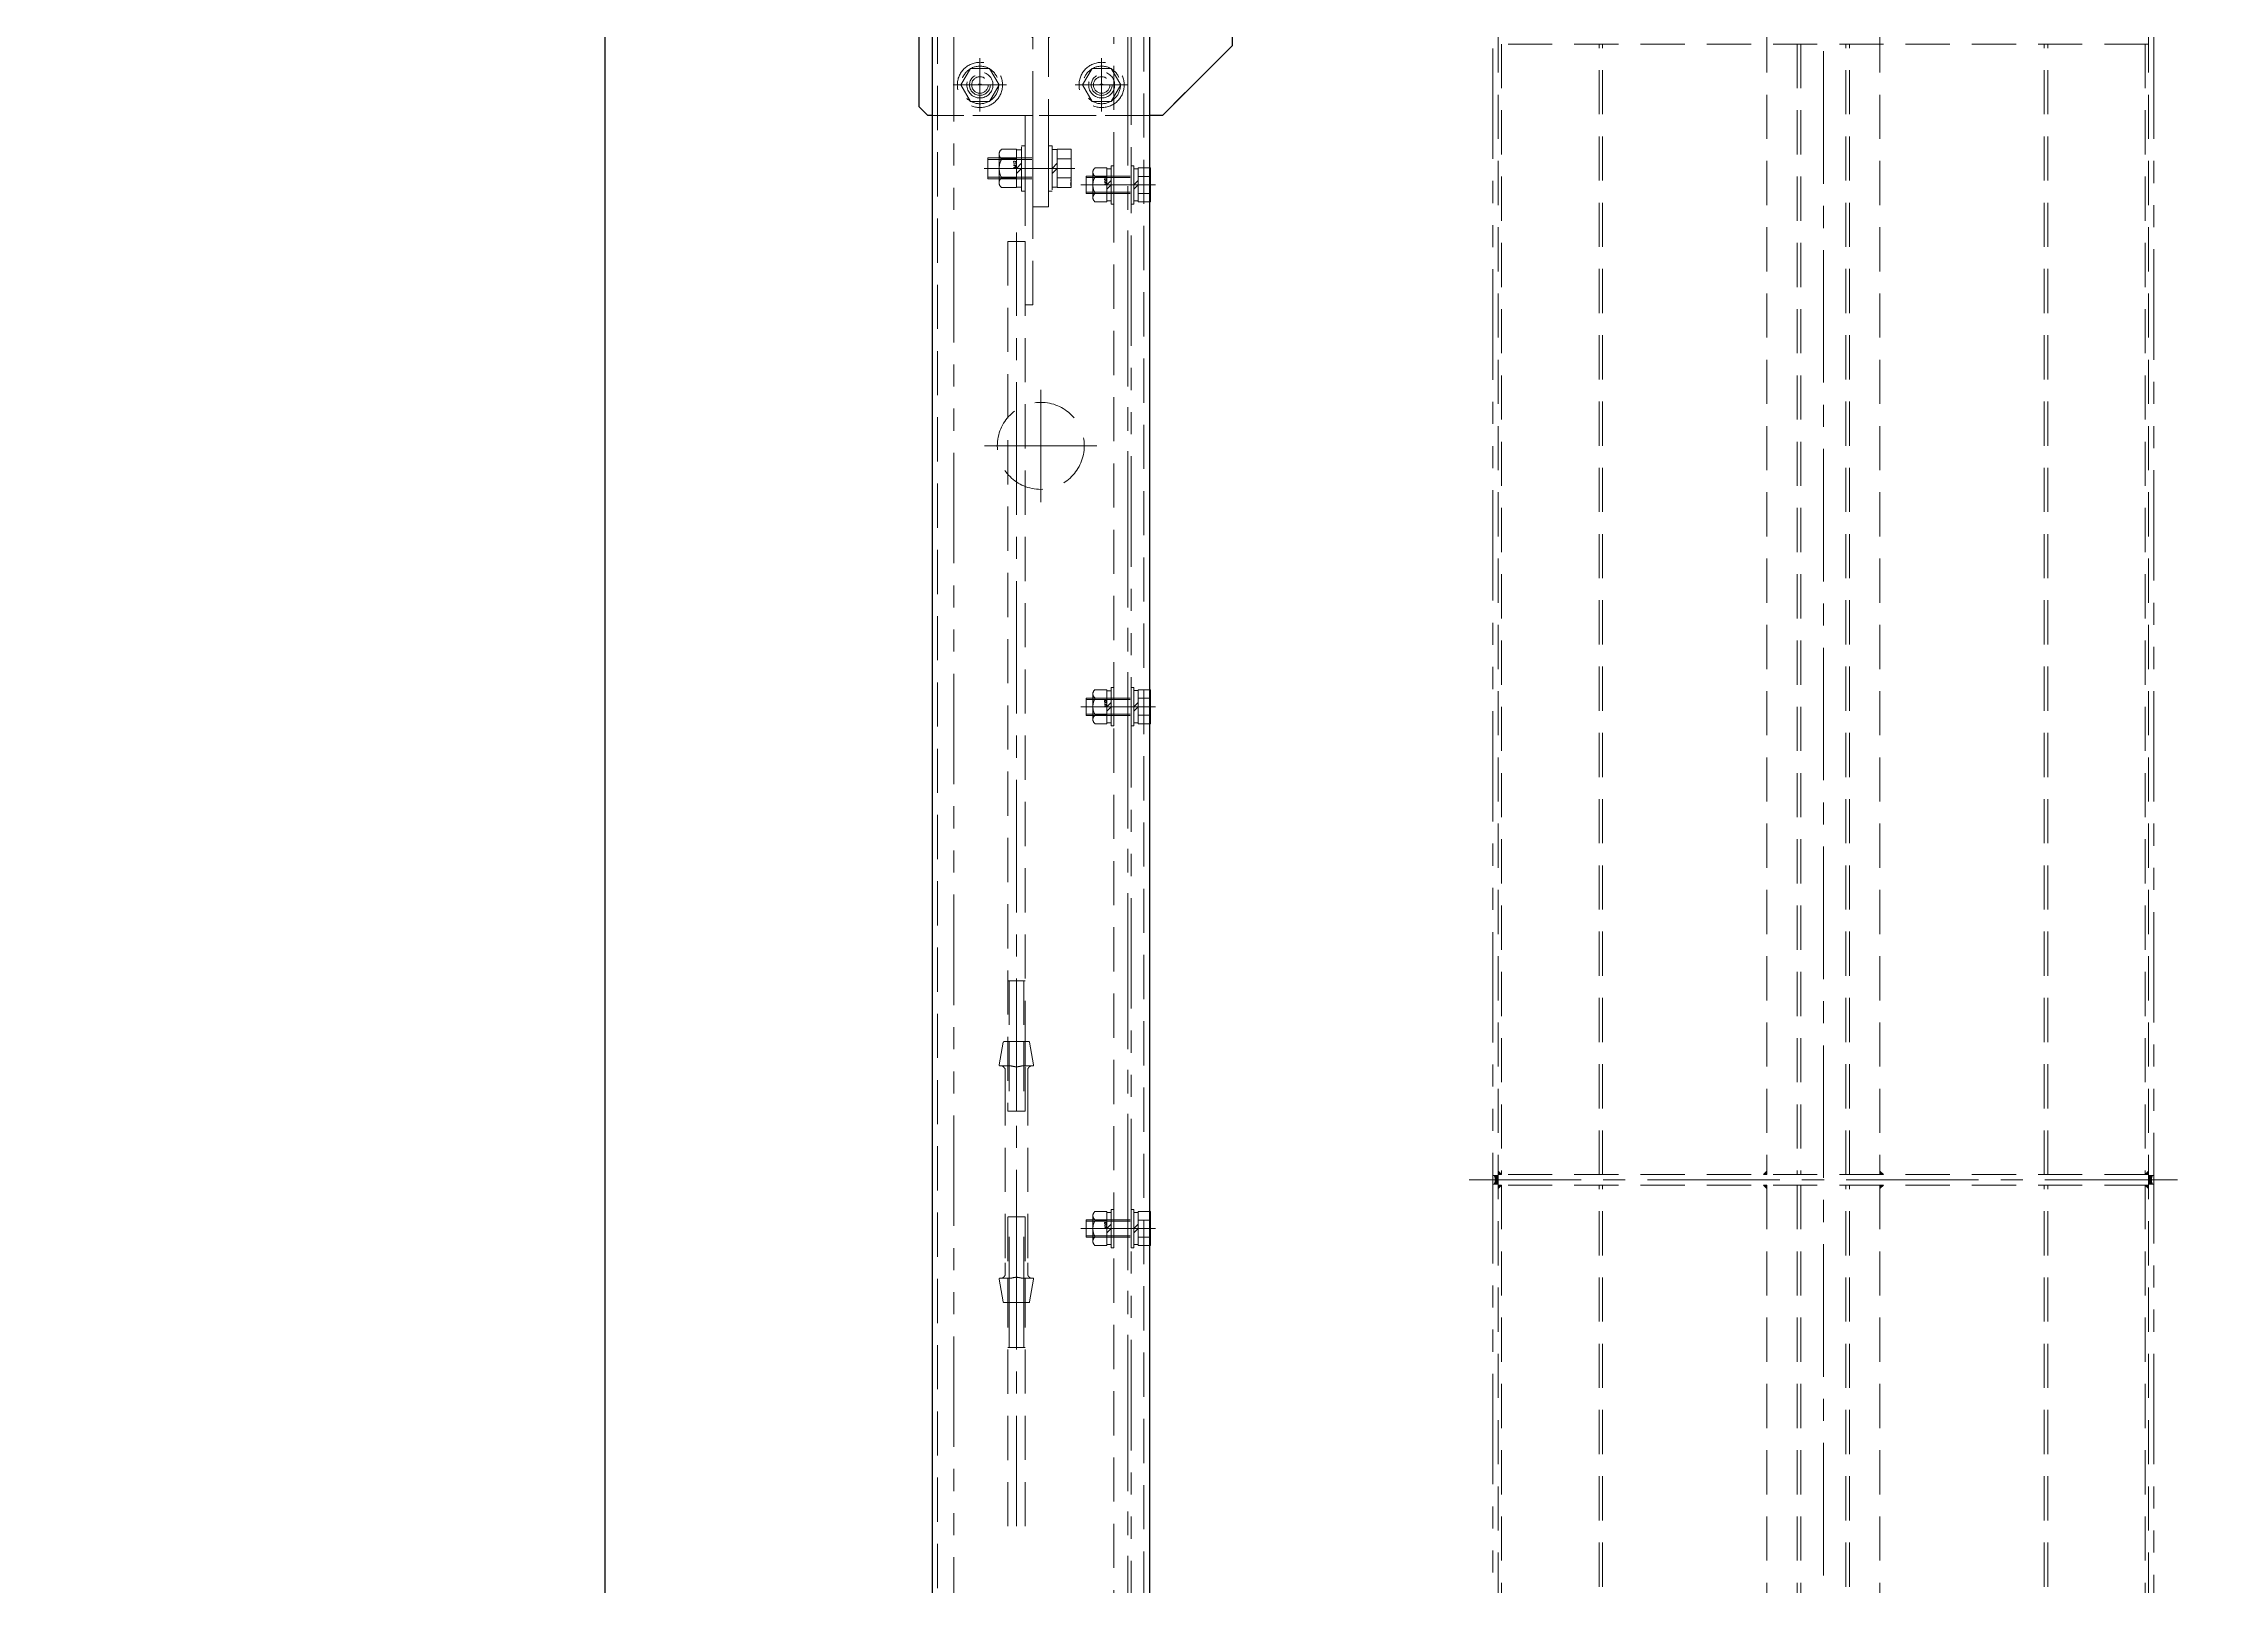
# Model space of a CAD drawing. Header units: millimetres. Extents: x -8731 to 85711, y -14522 to 31379.
# Drawn here: x 54543 to 55797, y 4841 to 5728 of the extents above; entities that cross this region are included whole.
import ezdxf
from ezdxf import colors
from ezdxf.entities.mleader import LeaderData, LeaderLine
from ezdxf.enums import TextEntityAlignment as Align
from ezdxf.math import Vec2, Vec3
from ezdxf.xclip import XClip

# ---------------------------------------------------------------- set-up
doc = ezdxf.new("R2010")
doc.units = ezdxf.units.MM
doc.header["$LTSCALE"] = 4
doc.header["$XCLIPFRAME"] = 0
doc.header["$PDMODE"] = 99
doc.header["$PDSIZE"] = 1
for name, pattern in [('CENTER2', [28.575, 19.05, -3.175, 3.175, -3.175]), ('HIDDEN', [9.525, 6.35, -3.175]), ('PHANTOM2', [31.75, 15.875, -3.175, 3.175, -3.175, 3.175, -3.175])]:
    doc.linetypes.add(name, pattern=pattern)
for name, color, linetype, lineweight in [('04_HIDDEN', 2, 'HIDDEN', 13), ('05_CENTER', 4, 'CENTER2', 13), ('06_PHANTOM', 2, 'PHANTOM2', 13), ('08_DIM', 3, 'Continuous', 13)]:
    doc.layers.add(name, color=color, linetype=linetype, lineweight=lineweight)
doc.layers.add('10_DRAFT', color=8, linetype='Continuous', lineweight=0, plot=False)
doc.styles.add('KSS_TXT', font='txt.shx', dxfattribs={"bigfont": 'extfont2.shx'})
doc.styles.add('KSS_TXT_L', font='txt.shx', dxfattribs={"height": 9, "bigfont": 'extfont2.shx'})
doc.styles.get("Standard").update_dxf_attribs({"font": 'txt.shx', "bigfont": 'extfont2.shx'})
doc.dimstyles.new('KSS_DIM', dxfattribs={"dimscale": 3, "dimtxt": 3, "dimasz": 2.5, "dimexe": 1.25, "dimexo": 0.625, "dimtad": 1, "dimdsep": 46, "dimtxsty": 'KSS_TXT', "dimblk": 'OPEN30', "dimcen": 0, "dimazin": 2, "dimtfac": 0.75, "dimtmove": 0, "dimatfit": 3, "dimldrblk": 'OPEN30', "dimfxl": 1, "dimtolj": 1, "dimarcsym": 0})

# ---------------------------------------------------------------- blocks, each defined once
blk = doc.blocks.new('A$C53D772FE_1_1_1')
at = {"color": 0}
for p, q in [((0, 1000), (0, -1000)), ((2, 998), (2, -998))]:
    blk.add_line(p, q, dxfattribs=at)
at = {"layer": '05_CENTER'}
for p, q in [((9.7, 900), (-7.6, 900)), ((9.7, 600), (-7.6, 600)), ((9.7, 300), (-7.6, 300))]:
    blk.add_line(p, q, dxfattribs=at)
blk = doc.blocks.new('A$C7E374867_2_1')
at = {"color": 0, "linetype": 'CENTER2'}
blk.add_line((0, -29), (0, 14), dxfattribs=at)
at = {"color": 0}
for p, q in [((-11, 1.5), (11, 1.5)), ((-11, 1.5), (-11, 0)), ((-11, 0), (11, 0)), ((-9.8, 11), (9.8, 11)), ((-9.8, 4), (-9.8, 11)), ((9.8, 4), (-9.8, 4)), ((-9.3, 4), (-9.3, 1.5)), ((-4.9, 4), (-4.9, 11)), ((0, 1.5), (-2.5, 4)), ((0, 4), (2.5, 1.5)), ((4.9, 4), (4.9, 11)), ((9.2, 1.5), (9.2, 4)), ((9.8, 4), (9.8, 11)), ((11, 0), (11, 1.5))]:
    blk.add_line(p, q, dxfattribs=at)
at = {"color": 0, "linetype": 'HIDDEN'}
for p, q in [((-5, -26), (-5, 0)), ((-4.2, -26), (-4.2, 0)), ((4.2, -26), (4.2, 0)), ((5, -26), (5, 0)), ((-5, -26), (5, -26))]:
    blk.add_line(p, q, dxfattribs=at)
at = {"layer": '10_DRAFT', "style": 'KSS_TXT_L'}
blk.add_text('BT-M10x30L,SW,PW', height=0.3, dxfattribs=at).set_placement((5.1, 10.7))
blk = doc.blocks.new('M10Nza_1_1_1')
at = {"color": 0}
for p, q in [((-9.8, 4), (-9.8, 10.7)), ((-9.8, 4), (9.8, 4)), ((-9.2, 1.5), (-9.2, 4)), ((-7.3, 12), (7.4, 12)), ((-4.9, 4), (-4.9, 10.7)), ((0, 1.5), (-2.5, 4)), ((0, 4), (2.5, 1.5)), ((4.9, 10.7), (4.9, 4)), ((9.2, 4), (9.2, 1.5)), ((9.8, 10.7), (9.8, 4))]:
    blk.add_line(p, q, dxfattribs=at)
at = {"color": 0, "linetype": 'CENTER2'}
blk.add_line((0, 12), (0, 0), dxfattribs=at)
at = {"color": 0}
blk.add_lwpolyline([(-11, 1.5), (11, 1.5), (11, 0), (-11, 0)], close=True, dxfattribs=at)
for centre, radius, start, end in [((-7.3, 9.1), 2.94, 33.626, 146.374), ((0, 2.2), 9.8, 60, 120), ((7.4, 9.1), 2.94, 33.626, 146.374)]:
    blk.add_arc(centre, radius, start, end, dxfattribs=at)
at = {"layer": '10_DRAFT', "style": 'KSS_TXT'}
blk.add_text('M10', height=1.25, dxfattribs=at).set_placement((0.3, 4.1))
blk = doc.blocks.new('A$C020300C3_1')
blk.add_blockref('A$C53D772FE_1_1_1', (-1250, 0))
at = {"rotation": 270}
for p in [(-1248, 900), (-1248, 600), (-1248, 300)]:
    blk.add_blockref('A$C7E374867_2_1', p, dxfattribs=at)
at = {"layer": '04_HIDDEN', "rotation": 90}
for p in [(-1258, 900), (-1258, 600), (-1258, 300)]:
    blk.add_blockref('M10Nza_1_1_1', p, dxfattribs=at)
blk = doc.blocks.new('_Open30')
at = {"color": 0, "linetype": 'ByBlock', "lineweight": -2}
for p, q in [((-1, 0.268), (0, 0)), ((0, 0), (-1, -0.268)), ((0, 0), (-1, 0))]:
    blk.add_line(p, q, dxfattribs=at)
blk = doc.blocks.new('*D1108')
at = {"layer": '08_DIM', "color": 0, "lineweight": -2, "transparency": 16777216}
for p, q in [((55081.3, 5802.2), (54853.5, 5802.2)), ((54866, 3717.2), (54866, 5777.2)), ((55081.3, 3692.2), (54853.5, 3692.2))]:
    blk.add_line(p, q, dxfattribs=at)
at = {"layer": 'Defpoints', "color": 0, "transparency": 16777216}
for p in [(54866, 5802.2), (55087.6, 5802.2), (55087.6, 3692.2)]:
    blk.add_point(p, dxfattribs=at)
at = {"layer": '08_DIM', "color": 0, "lineweight": -2, "transparency": 16777216, "xscale": 25, "yscale": 25, "zscale": 25}
for p, rotation in [((54866, 5802.2), 90), ((54866, 3692.2), 270)]:
    blk.add_blockref('_Open30', p, dxfattribs=dict(at, rotation=rotation))
at = {"layer": '08_DIM', "color": 0, "transparency": 16777216, "insert": (54844.8, 4747.2), "char_height": 30, "attachment_point": 5, "rotation": 90, "style": 'KSS_TXT'}
blk.add_mtext('\\A1;2110', dxfattribs=at)
blk = doc.blocks.new('A$C15646C67_1_1_1')
at = {"color": 0}
for p, q in [((-11, 13), (11, 13)), ((-11, 5), (-11, 13)), ((-5.5, 5), (-5.5, 13)), ((5.5, 5), (5.5, 13)), ((11, 5), (11, 13)), ((-13, 2), (13, 2)), ((-13, 2), (-13, 0)), ((-13, 0), (13, 0)), ((-11, 5), (11, 5)), ((-10.8, 5), (-10.8, 2)), ((0, 2), (-3, 5)), ((0, 5), (3, 2)), ((10.8, 2), (10.8, 5)), ((13, 0), (13, 2))]:
    blk.add_line(p, q, dxfattribs=at)
at = {"color": 0, "linetype": 'CENTER2'}
blk.add_line((0, -37.1), (0, 15.1), dxfattribs=at)
at = {"color": 0, "linetype": 'HIDDEN'}
for p, q in [((-6, -35), (-6, 0)), ((-5.1, -35), (-5.1, 0)), ((5.1, -35), (5.1, 0)), ((6, -35), (6, 0)), ((-6, -35), (6, -35))]:
    blk.add_line(p, q, dxfattribs=at)
at = {"layer": '10_DRAFT', "style": 'KSS_TXT_L'}
blk.add_text('BT-M12x40L,SW,PW', height=0.3, dxfattribs=at).set_placement((6.3, 12.7))
blk = doc.blocks.new('M12Nza_2_1')
at = {"color": 0}
for p, q in [((-10.9, 5), (-10.9, 13.5)), ((-8.2, 15), (8.2, 15)), ((-5.5, 5), (-5.5, 13.5)), ((5.5, 5), (5.5, 13.5)), ((11, 13.5), (11, 5)), ((11, 5), (-10.9, 5)), ((-10.7, 2), (-10.7, 5)), ((0, 2), (-3, 5)), ((0, 5), (3, 2)), ((10.7, 5), (10.7, 2))]:
    blk.add_line(p, q, dxfattribs=at)
at = {"color": 0, "linetype": 'CENTER2'}
blk.add_line((0, 0), (0, 15), dxfattribs=at)
at = {"color": 0}
blk.add_lwpolyline([(-13, 2), (13, 2), (13, 0), (-13, 0)], close=True, dxfattribs=at)
for centre, radius, start, end in [((-8.2, 11.7), 3.29, 33.626, 146.374), ((0, 4), 10.9, 60, 120), ((8.2, 11.7), 3.29, 33.626, 146.374)]:
    blk.add_arc(centre, radius, start, end, dxfattribs=at)
at = {"layer": '10_DRAFT', "style": 'KSS_TXT'}
blk.add_text('M12', height=1.5, dxfattribs=at).set_placement((0.3, 5.1))
blk = doc.blocks.new('A$C5BCC0C8C_1')
at = {"layer": '04_HIDDEN'}
for name, p, rotation in [('A$C15646C67_1_1_1', (0, 0), 270), ('M12Nza_2_1', (-13.5, 0), 90)]:
    blk.add_blockref(name, p, dxfattribs=dict(at, rotation=rotation))
blk = doc.blocks.new('A$C285C78E6_1_1_1')
at = {"color": 0, "linetype": 'CENTER2'}
for p, q in [((0, -15.3), (0, 15.3)), ((-15.3, 0), (15.3, 0))]:
    blk.add_line(p, q, dxfattribs=at)
at = {"color": 0}
for p, q in [((-11, 0), (-5.5, 9.5)), ((-5.5, -9.5), (-11, 0)), ((-5.5, 9.5), (5.5, 9.5)), ((5.5, 9.5), (11, 0)), ((11, 0), (5.5, -9.5)), ((5.5, -9.5), (-5.5, -9.5))]:
    blk.add_line(p, q, dxfattribs=at)
for radius in [13, 10.8]:
    blk.add_circle((0, 0), radius, dxfattribs=at)
at = {"layer": '10_DRAFT', "style": 'KSS_TXT_L'}
blk.add_text('BT-M12', height=0.3, dxfattribs=at).set_placement((-0.7, -0.5))
blk = doc.blocks.new('A$C67C4F6EB_1')
at = {"color": 0}
for p, q in [((-62.5, 50.5), (-62.5, -50.5)), ((-56.5, 50.5), (-56.5, -50.5)), ((50.5, 62.5), (-50.5, 62.5)), ((50.5, 56.5), (-50.5, 56.5)), ((56.5, -50.5), (56.5, 50.5)), ((62.5, -50.5), (62.5, 50.5)), ((-50.5, -56.5), (50.5, -56.5)), ((-50.5, -62.5), (50.5, -62.5))]:
    blk.add_line(p, q, dxfattribs=at)
for centre, radius, start, end in [((-50.5, 50.5), 12, 90, 180), ((-50.5, 50.5), 6, 90, 180), ((50.5, 50.5), 12, 0, 90), ((50.5, 50.5), 6, 0, 90), ((-50.5, -50.5), 12, 180, 270), ((-50.5, -50.5), 6, 180, 270), ((50.5, -50.5), 12, 270, 0), ((50.5, -50.5), 6, 270, 0)]:
    blk.add_arc(centre, radius, start, end, dxfattribs=at)
at = {"layer": '10_DRAFT'}
for p, q in [((5.7, 0), (-5.7, 0)), ((0, -5.7), (0, 5.7))]:
    blk.add_line(p, q, dxfattribs=at)
blk = doc.blocks.new('A$C4D2C4621_1')
at = {"color": 0}
for points in [[(-4.5, 110), (-4.5, 162.5), (4.5, 162.5), (4.5, 110)], [(110, 4.5), (162.5, 4.5), (162.5, -4.5), (110, -4.5)]]:
    blk.add_lwpolyline(points, dxfattribs=at)
blk.add_lwpolyline([(-65, 110), (70, 110), (110, 70), (110, -65), (105, -70), (-65, -70), (-70, -65), (-70, 105)], close=True, dxfattribs=at)
at = {"color": 3}
for points in [[(-4.5, 62.5), (-4.5, 65.5), (-4.5, 65.5), (-7.5, 62.5)], [(4.5, 62.5), (4.5, 65.5), (4.5, 65.5), (7.5, 62.5)], [(62.5, 4.5), (65.5, 4.5), (65.5, 4.5), (62.5, 7.5)], [(62.5, -4.5), (65.5, -4.5), (65.5, -4.5), (62.5, -7.5)]]:
    blk.add_lwpolyline(points, close=True, dxfattribs=at)
at = {"color": 0}
for centre in [(-35, 92.5), (35, 92.5), (92.5, 35), (92.5, -35)]:
    blk.add_circle(centre, 7.5, dxfattribs=at)
at = {"layer": '04_HIDDEN'}
for points in [[(-4.5, 62.5), (-4.5, 110)], [(4.5, 110), (4.5, 62.5), (-4.5, 62.5)], [(62.5, 4.5), (110, 4.5)], [(110, -4.5), (62.5, -4.5), (62.5, 4.5)]]:
    blk.add_lwpolyline(points, dxfattribs=at)
blk.add_circle((0, 0), 40, dxfattribs=at)
at = {"layer": '05_CENTER'}
for p, q in [((12.2, 140.5), (-12.3, 140.5)), ((-35, 104.8), (-35, 80.2)), ((35, 104.8), (35, 80.2)), ((-22.7, 92.5), (-47.3, 92.5)), ((47.3, 92.5), (22.7, 92.5)), ((92.5, 22.7), (92.5, 47.3)), ((104.8, 35), (80.2, 35)), ((140.5, -12.2), (140.5, 12.3)), ((92.5, -47.3), (92.5, -22.7)), ((104.8, -35), (80.2, -35))]:
    blk.add_line(p, q, dxfattribs=at)
at = {"layer": '04_HIDDEN'}
blk.add_blockref('A$C67C4F6EB_1', (0, 0), dxfattribs=at)
blk = doc.blocks.new('M12Tz_1_1_1')
at = {"color": 0}
for radius in [6, 4.75]:
    blk.add_circle((0, 0), radius, dxfattribs=at)
at = {"layer": '05_CENTER'}
for p, q in [((10.3, 0), (-10.3, 0)), ((0, -10.3), (0, 10.3))]:
    blk.add_line(p, q, dxfattribs=at)
blk = doc.blocks.new('A$C5A047AA4_1')
at = {"color": 0}
for p, q in [((-65, 2000), (-65, 2170)), ((115, 2035), (75, 1995)), ((115, 2042.5), (115, 2035)), ((-60, 1995), (-65, 2000)), ((-57.5, 1995), (-60, 1995)), ((75, 1995), (67.5, 1995))]:
    blk.add_line(p, q, dxfattribs=at)
blk.add_lwpolyline([(-57.5, -57.5), (2667.5, -57.5), (2667.5, 2167.5), (-57.5, 2167.5)], close=True, dxfattribs=at)
blk.add_lwpolyline([(808.2, 2042.5), (67.5, 2042.5), (67.5, 67.5), (808.2, 67.5)], dxfattribs=at)
at = {"layer": '04_HIDDEN'}
blk.add_line((67.5, 1995), (-57.5, 1995), dxfattribs=at)
blk.add_lwpolyline([(-54.3, -54.3), (2664.3, -54.3), (2664.3, 2164.3), (-54.3, 2164.3)], close=True, dxfattribs=at)
blk.add_lwpolyline([(805, 2045.7), (64.3, 2045.7), (64.3, 64.3), (805, 64.3)], dxfattribs=at)
blk.add_circle((5, 1805), 25, dxfattribs=at)
at = {"layer": '05_CENTER'}
for p, q in [((5, 1772.7), (5, 1837.3)), ((37.3, 1805), (-27.3, 1805))]:
    blk.add_line(p, q, dxfattribs=at)
at = {"layer": '04_HIDDEN'}
for p in [(-30, 2012.5), (40, 2012.5)]:
    blk.add_blockref('M12Tz_1_1_1', p, dxfattribs=at)
blk = doc.blocks.new('A$C05F74AA8')
at = {"color": 0}
for points in [[(55, 2048), (55, 2055), (-45, 2055), (-45, 55), (55, 55), (55, 62)], [(55, 62), (55, 2048)]]:
    blk.add_lwpolyline(points, dxfattribs=at)
at = {"layer": '04_HIDDEN'}
blk.add_line((47, 55), (47, 2055), dxfattribs=at)
at = {"layer": '05_CENTER'}
for p, q in [((63.9, 1955), (37.9, 1955)), ((63.9, 1655), (37.9, 1655)), ((63.9, 1355), (37.9, 1355))]:
    blk.add_line(p, q, dxfattribs=at)
blk = doc.blocks.new('A$C67F20274_1_1_1')
h = blk.add_hatch(color=3)
h.dxf.hatch_style = 1
h.paths.add_polyline_path([(0, -2), (0, 0), (-2, 0)])
at = {"color": 3}
blk.add_lwpolyline([(0, 0), (-2, 0), (-2, 0), (0, -2)], close=True, dxfattribs=at)
blk = doc.blocks.new('A$C715E4393_1_1_1')
h = blk.add_hatch(color=3)
h.dxf.hatch_style = 1
h.paths.add_polyline_path([(-330.5, 187), (-330.5, 189.2, 0.11176), (-328, 188.6), (-328, 187)])
h.paths.add_polyline_path([(-328, 187), (-328, 188.6, 0.111762), (-325.5, 189.2), (-325.5, 187)])
h = blk.add_hatch(color=3)
h.dxf.hatch_style = 1
h.paths.add_polyline_path([(-325.5, -187), (-325.5, -189.2, 0.11176), (-328, -188.6), (-328, -187)])
h.paths.add_polyline_path([(-328, -187), (-328, -188.6, 0.111762), (-330.5, -189.2), (-330.5, -187)])
at = {"color": 0}
blk.add_lwpolyline([(-990, 190), (990, 190), (990, -190), (-990, -190)], close=True, dxfattribs=at)
at = {"color": 3}
for centre, start, end in [((-328, 194.5), 244.4921, 295.5079), ((-328, -194.5), 64.4921, 115.5079)]:
    blk.add_arc(centre, 5.81, start, end, dxfattribs=at)
at = {"layer": '04_HIDDEN'}
for p, q in [((-330.5, 190), (-330.5, 187)), ((-325.5, 190), (-325.5, 187)), ((-990, 187), (990, 187)), ((-981, 187), (-981, -187)), ((-981, 185), (-331, 185)), ((-331, 187), (-331, -187)), ((-325, 187), (-325, -187)), ((-325, 185), (325, 185)), ((-331, 129), (-981, 129)), ((-331, 127), (-981, 127)), ((325, 129), (-325, 129)), ((325, 127), (-325, 127)), ((-990, 32.5), (-331, 32.5)), ((-325, 32.5), (990, 32.5)), ((-331, 15), (-981, 15)), ((-331, 13), (-981, 13)), ((325, 15), (-325, 15)), ((325, 13), (-325, 13)), ((-981, -13), (-331, -13)), ((-981, -15), (-331, -15)), ((-325, -13), (325, -13)), ((-325, -15), (325, -15)), ((-990, -32.5), (-331, -32.5)), ((-325, -32.5), (990, -32.5)), ((-331, -127), (-981, -127)), ((-331, -129), (-981, -129)), ((325, -127), (-325, -127)), ((325, -129), (-325, -129)), ((-990, -187), (990, -187)), ((-981, -185), (-331, -185)), ((-330.5, -190), (-330.5, -187)), ((-325.5, -190), (-325.5, -187)), ((-325, -185), (325, -185))]:
    blk.add_line(p, q, dxfattribs=at)
at = {"layer": '05_CENTER'}
for p, q in [((-328, 203.6), (-328, -203.6)), ((-1419.8, 0), (1090.8, 0))]:
    blk.add_line(p, q, dxfattribs=at)
for p in [(-331, 187), (-331, -32.5)]:
    blk.add_blockref('A$C67F20274_1_1_1', p)
at = {"xscale": -1}
for p in [(-325, 187), (-325, -32.5)]:
    blk.add_blockref('A$C67F20274_1_1_1', p, dxfattribs=at)
at = {"xscale": -1, "rotation": 180}
for p in [(-331, 32.5), (-331, -187)]:
    blk.add_blockref('A$C67F20274_1_1_1', p, dxfattribs=at)
at = {"rotation": 180}
for p in [(-325, 32.5), (-325, -187)]:
    blk.add_blockref('A$C67F20274_1_1_1', p, dxfattribs=at)
blk = doc.blocks.new('A$C3A520BF7_1_1')
at = {"xscale": -1}
blk.add_blockref('A$C715E4393_1_1_1', (0, 0), dxfattribs=at)
blk = doc.blocks.new('A$C32090A99_1')
at = {"color": 0}
for p, q in [((-35, 5), (-35, -5)), ((-35, 4.2), (40, 4.2)), ((-35, -4.2), (40, -4.2))]:
    blk.add_line(p, q, dxfattribs=at)
blk.add_lwpolyline([(-460, 5), (40, 5), (40, -5), (-460, -5)], close=True, dxfattribs=at)
blk.add_lwpolyline([(-532.5, -5), (-423.5, -5), (-423.5, -9.5), (-532.5, -9.5)], close=True)
at = {"layer": '05_CENTER', "color": 0}
for p, q in [((-502, -15.2), (-502, 0.6)), ((40, 0), (-465.1, 0))]:
    blk.add_line(p, q, dxfattribs=at)
at = {"layer": '10_DRAFT'}
blk.add_line((0, 5), (0, -5), dxfattribs=at)
blk = doc.blocks.new('M10b_1')
at = {"color": 0}
for p, q in [((0, -7.1), (0, 7.1)), ((0.4, 7.6), (13.4, 9.9)), ((14, 9.4), (14, 8.5)), ((14, 3.6), (14, 3.9)), ((15.9, 6.4), (17.1, 6.4)), ((22.9, 6.4), (17.1, 6.4)), ((22.9, 6.4), (127.1, 6.4)), ((127.1, 6.4), (132.9, 6.4)), ((132.9, 6.4), (134.1, 6.4)), ((136, 8.5), (136, 9.4)), ((136, 3.9), (136, 3.6)), ((149.6, 7.6), (136.6, 9.9)), ((150, 7.1), (150, -7.1)), ((0.4, -7.6), (13.4, -9.9)), ((14, -3.9), (14, -3.6)), ((14, -8.5), (14, -9.4)), ((15.9, -6.5), (17.1, -6.5)), ((17.1, -6.5), (22.9, -6.5)), ((17.1, -6.5), (22.9, -6.5)), ((22.9, -6.5), (127.1, -6.5)), ((132.9, -6.5), (127.1, -6.5)), ((132.9, -6.5), (134.1, -6.5)), ((136, -3.6), (136, -3.9)), ((136, -9.4), (136, -8.5)), ((149.6, -7.6), (136.6, -9.9))]:
    blk.add_line(p, q, dxfattribs=at)
for centre, start, end in [((0.5, 7.1), 100, 180), ((13.5, 9.4), 0, 100), ((136.5, 9.4), 80, 180), ((149.5, 7.1), 0, 80), ((0.5, -7.1), 180, 260), ((13.5, -9.4), 260, 0), ((136.5, -9.4), 180, 280), ((149.5, -7.1), 280, 0)]:
    blk.add_arc(centre, 0.5, start, end, dxfattribs=at)
for points, knots in [([(14, 8.5), (14, 8.4), (14, 8.3), (14.1, 8.1), (14.1, 8), (14.2, 7.8), (14.3, 7.7), (14.5, 7.4), (14.7, 7.3), (15, 7), (15.1, 6.9), (15.3, 6.8)], [0, 0, 0, 0, 0.0862506, 0.0862506, 0.1725013, 0.1725013, 0.2587519, 0.2587519, 0.3450026, 0.3450026, 0.4312532, 0.4312532, 0.4312532, 0.4312532]), ([(14, 3.9), (14, 5), (14, 6), (14, 7.5), (14, 8), (14, 8.5)], [0, 0, 0, 0, 0.3037056, 0.3037056, 0.5032238, 0.5032238, 0.5032238, 0.5032238]), ([(14, -3.6), (14, -3.6), (14, -3.5), (14, -3.3), (14, -3.1), (14.1, -2.6), (14.2, -2.1), (14.4, -1.1), (14.5, -0.5), (14.5, 0), (14.5, 0.5), (14.4, 1.1), (14.2, 2.1), (14.1, 2.6), (14, 3.1), (14, 3.3), (14, 3.5), (14, 3.6), (14, 3.6)], [4.4428625, 4.4428625, 4.4428625, 4.4428625, 4.4745429, 4.4745429, 4.5476961, 4.5476961, 4.7070575, 4.7070575, 4.8664189, 4.8664189, 4.8664189, 5.0257804, 5.0257804, 5.1851418, 5.1851418, 5.2582949, 5.2582949, 5.2899754, 5.2899754, 5.2899754, 5.2899754]), ([(15.3, 6.8), (15.4, 6.7), (15.5, 6.6), (15.7, 6.5), (15.8, 6.5), (15.9, 6.5), (16, 6.5), (16, 6.4)], [-0.5898009, -0.5898009, -0.5898009, -0.5898009, -0.5284975, -0.5284975, -0.4671942, -0.4671942, -0.4074146, -0.4074146, -0.4074146, -0.4074146]), ([(16, 6.4), (16, 6.5), (16, 6.5), (15.9, 6.5), (15.8, 6.5), (15.7, 6.5), (15.6, 6.6), (15.4, 6.7), (15.4, 6.7), (15.3, 6.8)], [-0.4016766, -0.4016766, -0.4016766, -0.4016766, -0.3777034, -0.3777034, -0.316343, -0.316343, -0.2549827, -0.2549827, -0.219037, -0.219037, -0.219037, -0.219037]), ([(134.7, 6.8), (134.6, 6.7), (134.5, 6.6), (134.3, 6.5), (134.2, 6.5), (134.1, 6.5), (134, 6.5), (134, 6.4)], [-0.5898009, -0.5898009, -0.5898009, -0.5898009, -0.5284975, -0.5284975, -0.4671942, -0.4671942, -0.4074146, -0.4074146, -0.4074146, -0.4074146]), ([(134.7, 6.8), (134.9, 6.9), (135, 7), (135.3, 7.3), (135.5, 7.4), (135.7, 7.7), (135.8, 7.8), (135.9, 8), (135.9, 8.1), (136, 8.3), (136, 8.4), (136, 8.5)], [0.2796978, 0.2796978, 0.2796978, 0.2796978, 0.3659485, 0.3659485, 0.4521991, 0.4521991, 0.5384497, 0.5384497, 0.6247004, 0.6247004, 0.710951, 0.710951, 0.710951, 0.710951]), ([(136, 3.6), (136, 3.6), (136, 3.5), (136, 3.3), (136, 3.1), (135.9, 2.6), (135.8, 2.1), (135.6, 1.1), (135.5, 0.5), (135.5, -0.5), (135.6, -1.1), (135.8, -2.1), (135.9, -2.6), (136, -3.1), (136, -3.3), (136, -3.5), (136, -3.6), (136, -3.6)], [2.009653, 2.009653, 2.009653, 2.009653, 2.0413335, 2.0413335, 2.1144866, 2.1144866, 2.273848, 2.273848, 2.4332095, 2.4332095, 2.5925709, 2.5925709, 2.7519323, 2.7519323, 2.8250855, 2.8250855, 2.8567659, 2.8567659, 2.8567659, 2.8567659]), ([(136, 8.5), (136, 7.9), (136, 7.3), (136, 5.8), (136, 4.9), (136, 3.9)], [0, 0, 0, 0, 0.231406, 0.231406, 0.5032282, 0.5032282, 0.5032282, 0.5032282]), ([(14, -8.5), (14, -7.9), (14, -7.3), (14, -5.8), (14, -4.9), (14, -3.9)], [0, 0, 0, 0, 0.231406, 0.231406, 0.5032282, 0.5032282, 0.5032282, 0.5032282]), ([(15.3, -6.8), (15.1, -6.9), (15, -7), (14.7, -7.3), (14.5, -7.4), (14.3, -7.7), (14.2, -7.8), (14.1, -8), (14.1, -8.1), (14, -8.3), (14, -8.4), (14, -8.5)], [0.2796978, 0.2796978, 0.2796978, 0.2796978, 0.3659485, 0.3659485, 0.4521991, 0.4521991, 0.5384497, 0.5384497, 0.6247004, 0.6247004, 0.710951, 0.710951, 0.710951, 0.710951]), ([(15.3, -6.8), (15.4, -6.7), (15.5, -6.6), (15.7, -6.5), (15.8, -6.5), (15.9, -6.5), (16, -6.5), (16, -6.5)], [-0.5898009, -0.5898009, -0.5898009, -0.5898009, -0.5284975, -0.5284975, -0.4671942, -0.4671942, -0.4074146, -0.4074146, -0.4074146, -0.4074146]), ([(134, -6.5), (134, -6.5), (134, -6.5), (134.1, -6.5), (134.2, -6.5), (134.3, -6.5), (134.4, -6.6), (134.6, -6.7), (134.6, -6.7), (134.7, -6.8)], [-0.4016766, -0.4016766, -0.4016766, -0.4016766, -0.3777034, -0.3777034, -0.316343, -0.316343, -0.2549827, -0.2549827, -0.219037, -0.219037, -0.219037, -0.219037]), ([(134.7, -6.8), (134.6, -6.7), (134.5, -6.6), (134.3, -6.5), (134.2, -6.5), (134.1, -6.5), (134, -6.5), (134, -6.5)], [-0.5898009, -0.5898009, -0.5898009, -0.5898009, -0.5284975, -0.5284975, -0.4671942, -0.4671942, -0.4074146, -0.4074146, -0.4074146, -0.4074146]), ([(136, -8.5), (136, -8.4), (136, -8.3), (135.9, -8.1), (135.9, -8), (135.8, -7.8), (135.7, -7.7), (135.5, -7.4), (135.3, -7.3), (135, -7), (134.9, -6.9), (134.7, -6.8)], [0, 0, 0, 0, 0.0862506, 0.0862506, 0.1725013, 0.1725013, 0.2587519, 0.2587519, 0.3450026, 0.3450026, 0.4312532, 0.4312532, 0.4312532, 0.4312532]), ([(136, -3.9), (136, -5), (136, -6), (136, -7.5), (136, -8), (136, -8.5)], [0, 0, 0, 0, 0.3037056, 0.3037056, 0.5032238, 0.5032238, 0.5032238, 0.5032238])]:
    blk.add_open_spline(points, degree=3, knots=knots, dxfattribs=at)
for points in [[(14, 8.5), (14, 8.5), (14, 8.5), (14, 8.5)], [(136, 8.5), (136, 8.5), (136, 8.5), (136, 8.5)], [(14, -8.5), (14, -8.5), (14, -8.5), (14, -8.5)], [(136, -8.5), (136, -8.5), (136, -8.5), (136, -8.5)]]:
    blk.add_open_spline(points, degree=3, dxfattribs=at)
at = {"layer": '04_HIDDEN', "color": 0}
for p, q in [((14, 5), (0, 5)), ((14, 4.2), (0, 4.2)), ((135.5, 4.2), (150, 4.2)), ((136, 5), (150, 5)), ((0, -4.2), (14, -4.2)), ((0, -5), (14, -5)), ((136, -4.2), (150, -4.2)), ((136, -5), (150, -5))]:
    blk.add_line(p, q, dxfattribs=at)
at = {"layer": '05_CENTER', "color": 0}
blk.add_line((150, 0), (0, 0), dxfattribs=at)
blk = doc.blocks.new('A$C29693D60_1')
at = {"color": 0}
for p, q in [((-122.1, 4.2), (-197.1, 4.2)), ((-122.1, 5), (-122.1, -5)), ((-122.1, -4.2), (-197.1, -4.2))]:
    blk.add_line(p, q, dxfattribs=at)
blk.add_lwpolyline([(1106, 5), (-197.1, 5), (-197.1, -5), (1106, -5)], close=True, dxfattribs=at)
blk.add_lwpolyline([(1178.5, -5), (1069.5, -5), (1069.5, -9.5), (1178.5, -9.5)], close=True)
at = {"layer": '05_CENTER', "color": 0}
for p, q in [((-197.1, 0), (1111.1, 0)), ((1148, -15.2), (1148, 0.6))]:
    blk.add_line(p, q, dxfattribs=at)
at = {"layer": '10_DRAFT'}
blk.add_line((-147.9, 5), (-147.9, -5), dxfattribs=at)
blk = doc.blocks.new('A$C2E786E5F_1')
for name, p in [('A$C32090A99_1', (502, 9.5)), ('M10b_1', (502, 9.5)), ('A$C29693D60_1', (799.9, 9.5))]:
    blk.add_blockref(name, p)
blk = doc.blocks.new('AM_BALLOON1')
at = {"transparency": 16777216}
blk.add_circle((0, 0), 5, dxfattribs=at)
blk.add_attdef('B_NUMBER', text='', height=3, dxfattribs=at).set_placement((0, 0), align=Align.MIDDLE_CENTER)
blk = doc.blocks.new('_OPEN')
at = {"color": 0, "linetype": 'ByBlock'}
for p, q in [((-1, 0.167), (0, 0)), ((0, 0), (-1, -0.167)), ((0, 0), (-1, 0))]:
    blk.add_line(p, q, dxfattribs=at)

msp = doc.modelspace()

# ---------------------------------------------------------------- block references
for name, p in [('A$C5A047AA4_1', (55111.54531, 3692.15413)), ('A$C5BCC0C8C_1', (55121.04531, 5656.65413))]:
    msp.add_blockref(name, p)
at = {"layer": '04_HIDDEN'}
for name, p, rotation in [('A$C4D2C4621_1', (55116.54531, 5797.15413), 270), ('A$C285C78E6_1_1_1', (55081.5453, 5704.65413), 180), ('A$C285C78E6_1_1_1', (55151.54531, 5704.65413), 180)]:
    msp.add_blockref(name, p, dxfattribs=dict(at, rotation=rotation))
ref = msp.add_blockref('A$C2E786E5F_1', (55112.04531, 5656.65413), dxfattribs=dict(at, xscale=-1, rotation=90))
XClip(ref).set_block_clipping_path([(-49.2196313993, -20.3180120076), (780.6693407427, 37.0941902376)])
at = {"layer": '06_PHANTOM'}
ref = msp.add_blockref('A$C3A520BF7_1_1', (55566.54531, 4747.15413), dxfattribs=dict(at, xscale=-1, rotation=270))
XClip(ref).set_block_clipping_path([(-1147.9616228888, -442.2926979741), (1205.4436500971, 242.8529892247)])
for name, p in [('A$C05F74AA8', (55111.54531, 3692.15413)), ('A$C020300C3_1', (56416.54531, 4747.15413))]:
    msp.add_blockref(name, p, dxfattribs=at)

# ---------------------------------------------------------------- dimensions: what is measured, and where the dimension line sits
at = {"layer": '08_DIM'}
dim = msp.add_linear_dim(base=(54866.02362, 5802.15413), p1=(55087.56882, 3692.15413), p2=(55087.56882, 5802.15413), angle=90, dimstyle='KSS_DIM', override={"dimscale": 10}, dxfattribs=at)
dim.commit()
dim.dimension.update_dxf_attribs({"geometry": '*D1108', "text_midpoint": (54844.77362, 4747.15413)})

# ---------------------------------------------------------------- leaders
ml = msp.add_multileader_block('Standard', dxfattribs=at)
ml.set_content('AM_BALLOON1', color=256, scale=15)
ml.set_attribute('B_NUMBER', 'D', width=0)
ml.set_leader_properties(color=256, linetype='ByLayer', lineweight=-1)
ml.set_arrow_properties(name='OPEN')
ml.build(insert=Vec2(0, 0))
ml.multileader.update_dxf_attribs({"leader_type": 0, "has_dogleg": 0, "text_right_attachment_type": 6, "dogleg_length": 0, "arrow_head_size": 30, "scale": 15, "block_connection_type": 1})
ctx = ml.context
ctx.base_point, ctx.scale, ctx.char_height, ctx.arrow_head_size, ctx.landing_gap_size, ctx.plane_origin = Vec3(71378.15101, 6803.23474), 15, 60, 30, 30, Vec3(71378.15101, 6803.23474)
ctx.right_attachment, ctx.attachment_type = 6, 1
notes = []
notes.append((ctx, [(0, (0, 0, 0), (0, 0), (1, 0), 1, [])]))
ctx.block.insert = Vec3(71378.15101, 6803.23474)
for ctx, leaders in notes:
    for number, flags, end, landing, length, lines in leaders:
        leader = LeaderData()
        leader.index, (leader.has_last_leader_line, leader.has_dogleg_vector, leader.attachment_direction) = number, flags
        leader.last_leader_point, leader.dogleg_vector, leader.dogleg_length = Vec3(end), Vec3(landing), length
        for number, points, colour, breaks in lines:
            line = LeaderLine()
            line.index, line.vertices, line.color, line.breaks = number, Vec3.list(points), colors.encode_raw_color(colour), breaks
            leader.lines.append(line)
        ctx.leaders.append(leader)

doc.saveas('drawing.dxf')
